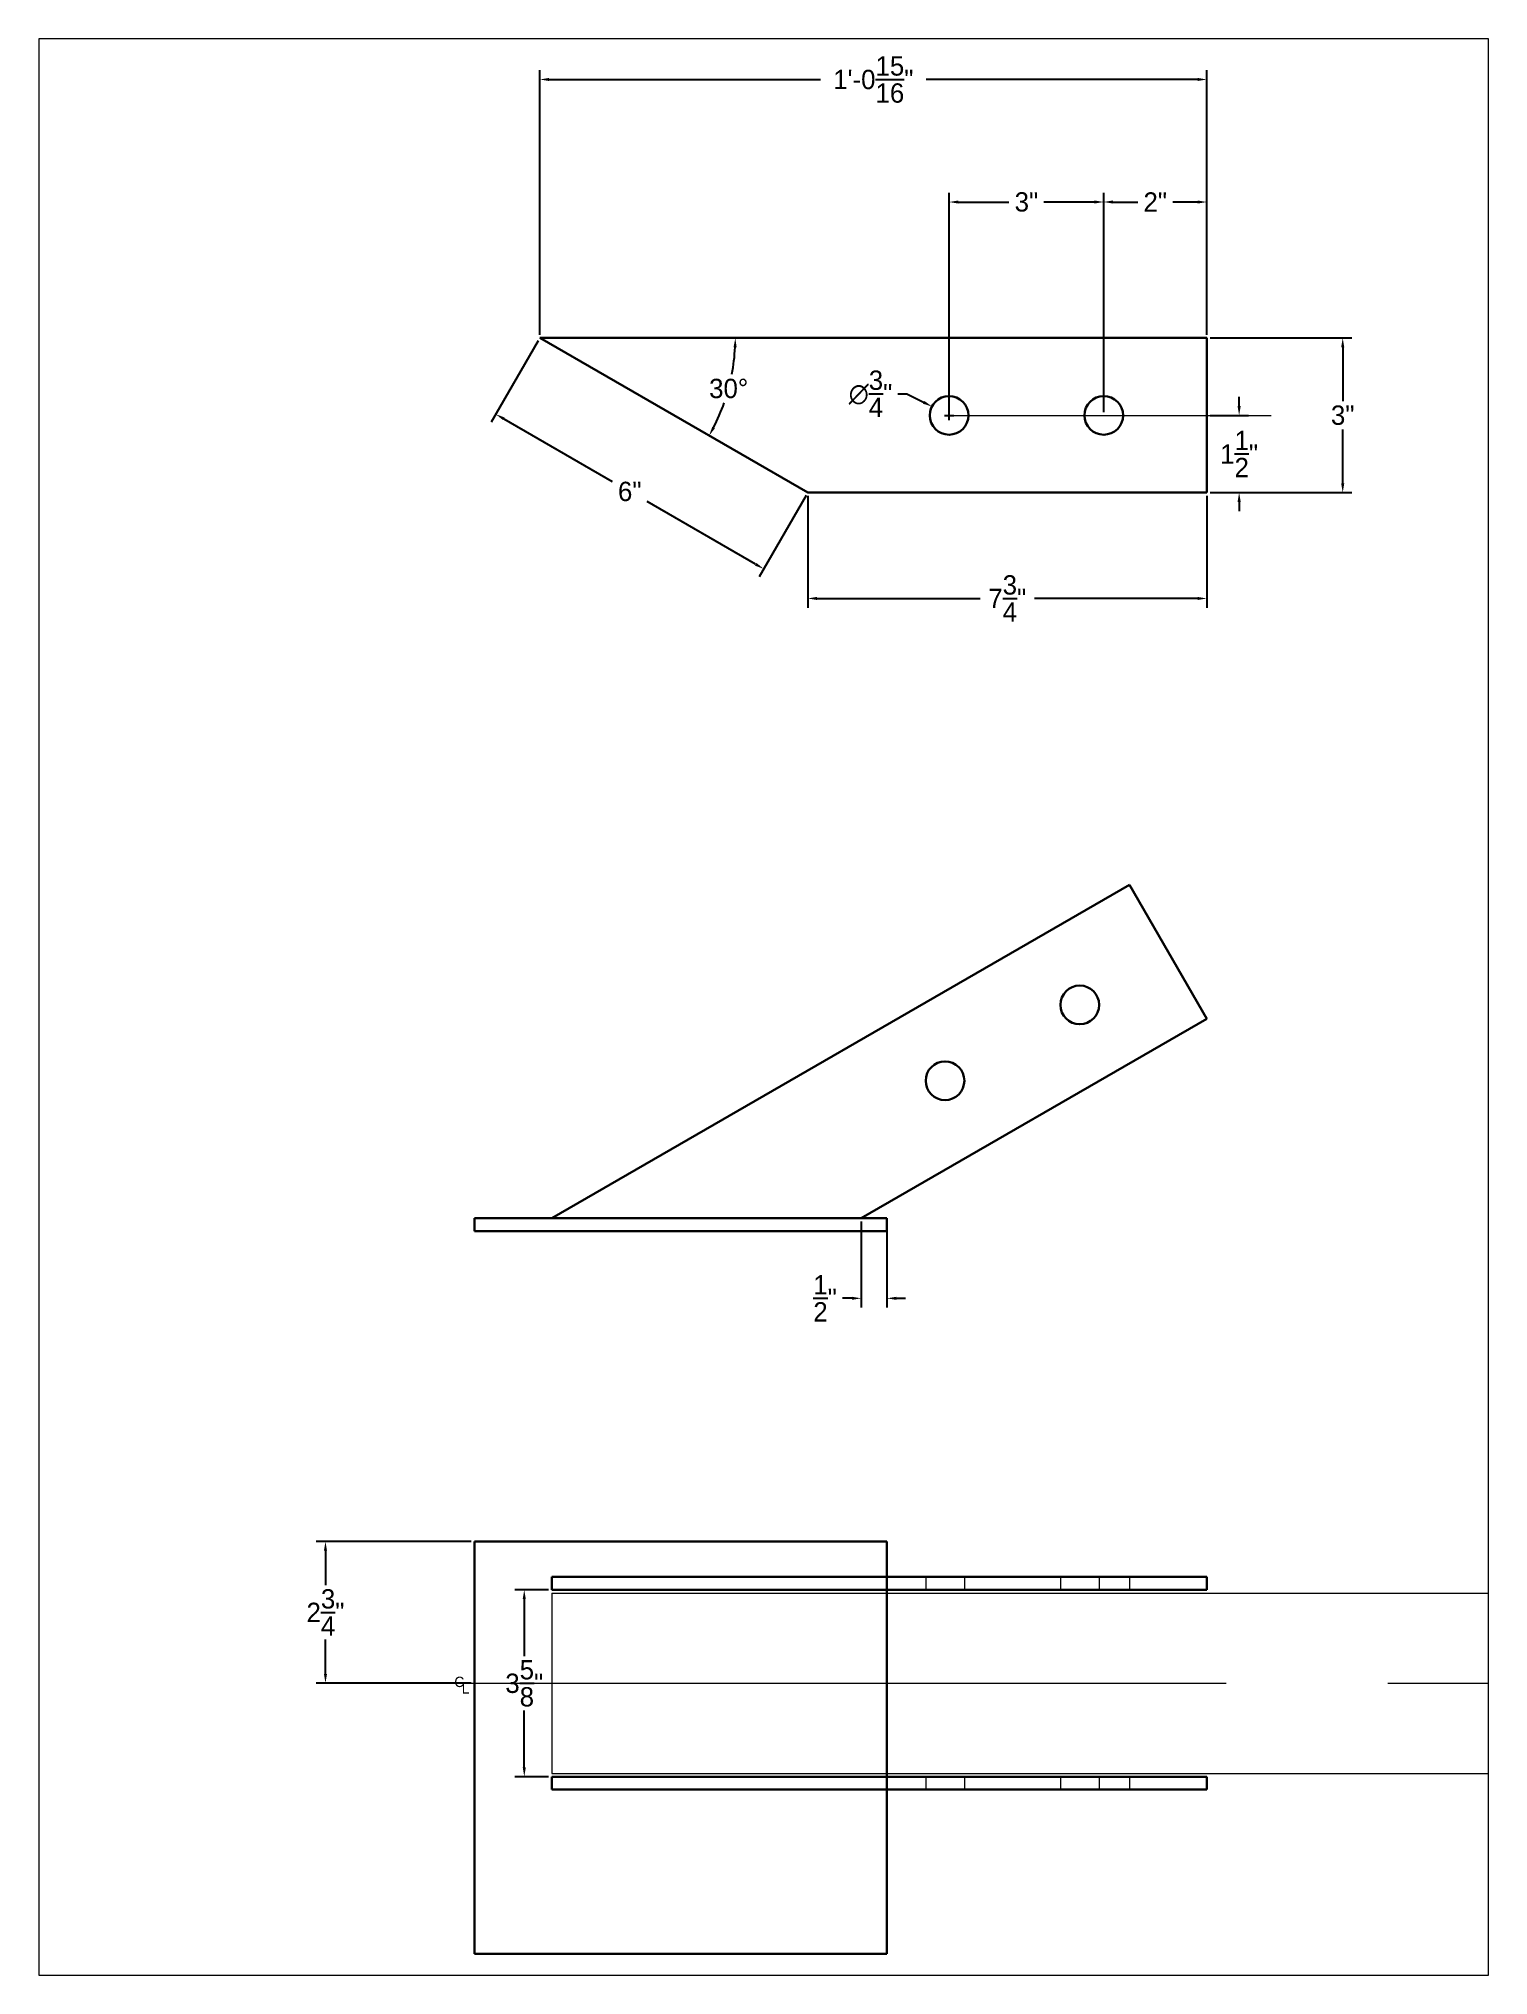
# Paper-space layout 'B7L WEST' of a CAD drawing. Header units: inches. Extents: x 0 to 7.9, y 0 to 10.6.
# The model-space entities are those that its viewports show. They can reach past a viewport. Long polylines and large blocks are cut down to what shows.
import ezdxf

# ---------------------------------------------------------------- set-up
doc = ezdxf.new("R2010")
doc.units = ezdxf.units.IN
doc.header["$MEASUREMENT"] = 0
doc.linetypes.add('CENTER', pattern=[2, 1.25, -0.25, 0.25, -0.25])
doc.linetypes.add('HIDDEN', pattern=[0.375, 0.25, -0.125])
for name, color, linetype, lineweight in [('CENTER LINE', 1, 'CENTER', 9), ('FLOOR BEAMS', 3, 'HIDDEN', 20), ('STEEL', 5, 'Continuous', 20)]:
    doc.layers.add(name, color=color, linetype=linetype, lineweight=lineweight)
for name, color, linetype in [('DIMENSIONS', 3, 'Continuous'), ('DIMENSIONS @ 1', 3, 'Continuous'), ('STEEL_TEXT', 7, 'Continuous')]:
    doc.layers.add(name, color=color, linetype=linetype)
doc.dimstyles.new('Annotative', dxfattribs={"dimscale": 0, "dimtxt": 0.18, "dimasz": 0.18, "dimexe": 0.18, "dimexo": 0.0625, "dimgap": 0.09, "dimtad": 0, "dimtih": 1, "dimtoh": 1, "dimdec": 4, "dimzin": 0, "dimdsep": 46, "dimtxsty": 'Standard', "dimcen": 0.09, "dimadec": 0, "dimazin": 0, "dimtfac": 1, "dimtdec": 4, "dimtofl": 0, "dimtmove": 0, "dimatfit": 3, "dimfxl": 1, "dimtolj": 1, "dimtzin": 0, "dimarcsym": 0})

# ---------------------------------------------------------------- blocks, each defined once
blk = doc.blocks.new('*D283')
at = {"layer": 'DIMENSIONS', "color": 0, "lineweight": -2}
for p, q in [((24005.309, 14068.774), (24005.309, 14073.906)), ((24018.247, 14068.774), (24018.247, 14073.906)), ((24005.489, 14073.726), (24010.751, 14073.726)), ((24018.067, 14073.726), (24012.806, 14073.726))]:
    blk.add_line(p, q, dxfattribs=at)
at = {"layer": 'DIMENSIONS', "color": 0}
for points in [[(24005.489, 14073.756), (24005.489, 14073.696), (24005.309, 14073.726)], [(24018.067, 14073.756), (24018.067, 14073.696), (24018.247, 14073.726)]]:
    blk.add_solid(points, dxfattribs=at)
at = {"layer": 'DIMENSIONS', "color": 0, "insert": (24011.778, 14073.726), "char_height": 0.375, "attachment_point": 5}
blk.add_mtext('\\A1;1\'-0{\\H1.000000x;\\S15/16;}"', dxfattribs=at)
blk = doc.blocks.new('*D284')
at = {"layer": 'DIMENSIONS', "color": 0, "lineweight": -2}
for p, q in [((24016.248, 14067.273), (24016.248, 14071.529)), ((24016.428, 14071.349), (24016.907, 14071.349)), ((24018.067, 14071.349), (24017.587, 14071.349)), ((24018.247, 14068.774), (24018.247, 14071.529))]:
    blk.add_line(p, q, dxfattribs=at)
at = {"layer": 'DIMENSIONS', "color": 0}
for points in [[(24016.428, 14071.379), (24016.428, 14071.319), (24016.248, 14071.349)], [(24018.067, 14071.379), (24018.067, 14071.319), (24018.247, 14071.349)]]:
    blk.add_solid(points, dxfattribs=at)
at = {"layer": 'DIMENSIONS', "color": 0, "insert": (24017.247, 14071.349), "char_height": 0.375, "attachment_point": 5}
blk.add_mtext('\\A1;2"', dxfattribs=at)
blk = doc.blocks.new('*D285')
at = {"layer": 'DIMENSIONS', "color": 0, "lineweight": -2}
for p, q in [((24013.248, 14067.273), (24013.248, 14071.529)), ((24013.428, 14071.349), (24014.408, 14071.349)), ((24016.068, 14071.349), (24015.088, 14071.349)), ((24016.248, 14067.273), (24016.248, 14071.529))]:
    blk.add_line(p, q, dxfattribs=at)
at = {"layer": 'DIMENSIONS', "color": 0}
for points in [[(24013.428, 14071.379), (24013.428, 14071.319), (24013.248, 14071.349)], [(24016.068, 14071.379), (24016.068, 14071.319), (24016.248, 14071.349)]]:
    blk.add_solid(points, dxfattribs=at)
at = {"layer": 'DIMENSIONS', "color": 0, "insert": (24014.748, 14071.349), "char_height": 0.375, "attachment_point": 5}
blk.add_mtext('\\A1;3"', dxfattribs=at)
blk = doc.blocks.new('*D286')
at = {"layer": 'DIMENSIONS', "color": 0, "lineweight": -2}
for p, q in [((24010.505, 14065.649), (24010.505, 14063.479)), ((24018.247, 14065.649), (24018.247, 14063.479)), ((24010.685, 14063.659), (24013.849, 14063.659)), ((24018.067, 14063.659), (24014.904, 14063.659))]:
    blk.add_line(p, q, dxfattribs=at)
at = {"layer": 'DIMENSIONS', "color": 0}
for points in [[(24010.685, 14063.689), (24010.685, 14063.629), (24010.505, 14063.659)], [(24018.067, 14063.689), (24018.067, 14063.629), (24018.247, 14063.659)]]:
    blk.add_solid(points, dxfattribs=at)
at = {"layer": 'DIMENSIONS', "color": 0, "insert": (24014.376, 14063.659), "char_height": 0.375, "attachment_point": 5}
blk.add_mtext('\\A1;7{\\H1.000000x;\\S3/4;}"', dxfattribs=at)
blk = doc.blocks.new('*D287')
at = {"layer": 'DIMENSIONS', "color": 0, "lineweight": -2}
for p, q in [((24018.31, 14068.712), (24021.063, 14068.712)), ((24020.883, 14068.532), (24020.883, 14067.489)), ((24020.883, 14065.892), (24020.883, 14066.934)), ((24018.31, 14065.712), (24021.063, 14065.712))]:
    blk.add_line(p, q, dxfattribs=at)
at = {"layer": 'DIMENSIONS', "color": 0}
for points in [[(24020.853, 14068.532), (24020.913, 14068.532), (24020.883, 14068.712)], [(24020.853, 14065.892), (24020.913, 14065.892), (24020.883, 14065.712)]]:
    blk.add_solid(points, dxfattribs=at)
at = {"layer": 'DIMENSIONS', "color": 0, "insert": (24020.883, 14067.212), "char_height": 0.375, "attachment_point": 5}
blk.add_mtext('\\A1;3"', dxfattribs=at)
blk = doc.blocks.new('*D288')
at = {"layer": 'DIMENSIONS', "color": 0, "lineweight": -2}
for p, q in [((24005.277, 14068.658), (24004.365, 14067.077)), ((24004.611, 14067.143), (24006.713, 14065.929)), ((24010.474, 14065.658), (24009.561, 14064.077)), ((24009.495, 14064.323), (24007.393, 14065.537))]:
    blk.add_line(p, q, dxfattribs=at)
at = {"layer": 'DIMENSIONS', "color": 0}
for points in [[(24004.626, 14067.169), (24004.596, 14067.117), (24004.455, 14067.233)], [(24009.51, 14064.349), (24009.48, 14064.297), (24009.651, 14064.233)]]:
    blk.add_solid(points, dxfattribs=at)
at = {"layer": 'DIMENSIONS', "color": 0, "insert": (24007.053, 14065.733), "char_height": 0.375, "attachment_point": 5}
blk.add_mtext('\\A1;6"', dxfattribs=at)
blk = doc.blocks.new('*D289')
at = {"layer": 'DIMENSIONS', "color": 0, "lineweight": -2}
for start, end in [(349.3014, 357.2801), (332.7199, 340.61)]:
    blk.add_arc((24005.309, 14068.712), 3.792, start, end, dxfattribs=at)
at = {"layer": 'DIMENSIONS', "color": 0}
for points in [[(24009.067, 14068.533), (24009.127, 14068.531), (24009.101, 14068.712)], [(24008.705, 14066.959), (24008.653, 14066.988), (24008.593, 14066.816)]]:
    blk.add_solid(points, dxfattribs=at)
at = {"layer": 'DIMENSIONS', "color": 0, "insert": (24008.972, 14067.73), "char_height": 0.375, "attachment_point": 5}
blk.add_mtext('\\A1;30°', dxfattribs=at)
blk = doc.blocks.new('*D290')
at = {"layer": 'DIMENSIONS', "color": 0, "lineweight": -2}
for p, q in [((24012.251, 14067.63), (24012.431, 14067.63)), ((24012.431, 14067.63), (24012.754, 14067.464)), ((24013.158, 14067.21), (24013.338, 14067.21)), ((24013.248, 14067.12), (24013.248, 14067.3))]:
    blk.add_line(p, q, dxfattribs=at)
at = {"layer": 'DIMENSIONS', "color": 0}
blk.add_solid([(24012.768, 14067.491), (24012.741, 14067.437), (24012.914, 14067.382)], dxfattribs=at)
at = {"layer": 'DIMENSIONS', "color": 0, "insert": (24011.724, 14067.63), "char_height": 0.375, "attachment_point": 5}
blk.add_mtext('\\A1;∅{\\H1.000000x;\\S3/4;}"', dxfattribs=at)
blk = doc.blocks.new('*D291')
at = {"layer": 'DIMENSIONS', "color": 0, "lineweight": -2}
for p, q in [((24018.874, 14067.39), (24018.874, 14067.57)), ((24018.31, 14067.21), (24019.054, 14067.21)), ((24018.31, 14065.712), (24019.054, 14065.712)), ((24018.874, 14065.532), (24018.874, 14065.352))]:
    blk.add_line(p, q, dxfattribs=at)
at = {"layer": 'DIMENSIONS', "color": 0}
for points in [[(24018.844, 14067.39), (24018.904, 14067.39), (24018.874, 14067.21)], [(24018.844, 14065.532), (24018.904, 14065.532), (24018.874, 14065.712)]]:
    blk.add_solid(points, dxfattribs=at)
at = {"layer": 'DIMENSIONS', "color": 0, "insert": (24018.874, 14066.461), "char_height": 0.375, "attachment_point": 5}
blk.add_mtext('\\A1;1{\\H1.000000x;\\S1/2;}"', dxfattribs=at)
blk = doc.blocks.new('*D292')
at = {"layer": 'DIMENSIONS', "color": 0, "lineweight": -2}
for p, q in [((24011.542, 14051.572), (24011.542, 14049.903)), ((24012.042, 14051.572), (24012.042, 14049.903)), ((24011.362, 14050.083), (24011.182, 14050.083)), ((24012.222, 14050.083), (24012.402, 14050.083))]:
    blk.add_line(p, q, dxfattribs=at)
at = {"layer": 'DIMENSIONS', "color": 0}
for points in [[(24011.362, 14050.113), (24011.362, 14050.053), (24011.542, 14050.083)], [(24012.222, 14050.113), (24012.222, 14050.053), (24012.042, 14050.083)]]:
    blk.add_solid(points, dxfattribs=at)
at = {"layer": 'DIMENSIONS', "color": 0, "insert": (24010.842, 14050.083), "char_height": 0.375, "attachment_point": 5}
blk.add_mtext('\\A1;{\\H1.000000x;\\S1/2;}"', dxfattribs=at)
blk = doc.blocks.new('*D293')
at = {"layer": 'DIMENSIONS', "color": 0, "lineweight": -2}
for p, q in [((24003.98, 14045.366), (24000.971, 14045.366)), ((24001.151, 14045.186), (24001.151, 14044.518)), ((24001.151, 14042.796), (24001.151, 14043.463)), ((24003.98, 14042.616), (24000.971, 14042.616))]:
    blk.add_line(p, q, dxfattribs=at)
at = {"layer": 'DIMENSIONS', "color": 0}
for points in [[(24001.121, 14045.186), (24001.181, 14045.186), (24001.151, 14045.366)], [(24001.121, 14042.796), (24001.181, 14042.796), (24001.151, 14042.616)]]:
    blk.add_solid(points, dxfattribs=at)
at = {"layer": 'DIMENSIONS', "color": 0, "insert": (24001.151, 14043.991), "char_height": 0.375, "attachment_point": 5}
blk.add_mtext('\\A1;2{\\H1.000000x;\\S3/4;}"', dxfattribs=at)
blk = doc.blocks.new('*D294')
at = {"layer": 'DIMENSIONS', "color": 0, "lineweight": -2}
for p, q in [((24005.48, 14044.428), (24004.827, 14044.428)), ((24005.007, 14044.248), (24005.007, 14043.143)), ((24005.007, 14040.983), (24005.007, 14042.088)), ((24005.48, 14040.803), (24004.827, 14040.803))]:
    blk.add_line(p, q, dxfattribs=at)
at = {"layer": 'DIMENSIONS', "color": 0}
for points in [[(24004.977, 14044.248), (24005.037, 14044.248), (24005.007, 14044.428)], [(24004.977, 14040.983), (24005.037, 14040.983), (24005.007, 14040.803)]]:
    blk.add_solid(points, dxfattribs=at)
at = {"layer": 'DIMENSIONS', "color": 0, "insert": (24005.007, 14042.616), "char_height": 0.375, "attachment_point": 5}
blk.add_mtext('\\A1;3{\\H1.000000x;\\S5/8;}"', dxfattribs=at)

msp = doc.modelspace()

# ---------------------------------------------------------------- linework, layer by layer
at = {"layer": 'CENTER LINE'}
msp.add_line((24013.24772, 14067.21001), (24019.49645, 14067.21001), dxfattribs=at)
at = {"layer": 'CENTER LINE', "lineweight": 9}
msp.add_line((24002.93579, 14042.61554), (24027.25996, 14042.61554), dxfattribs=at)
at = {"layer": 'FLOOR BEAMS', "color": 3, "lineweight": 9, "ltscale": 50}
msp.add_line((24005.54207, 14044.36554), (24005.54213, 14040.86554), dxfattribs=at)
at = {"layer": 'FLOOR BEAMS', "lineweight": 9, "ltscale": 50}
for p, q in [((24005.54207, 14044.36554), (24033.20339, 14044.36554)), ((24005.54213, 14040.86554), (24034.65314, 14040.86554))]:
    msp.add_line(p, q, dxfattribs=at)
at = {"layer": 'STEEL', "lineweight": 30}
for p, q in [((24018.24742, 14068.71188), (24005.30863, 14068.71188)), ((24005.30863, 14068.71188), (24010.50478, 14065.71188)), ((24018.24742, 14068.71188), (24018.24742, 14065.71188)), ((24018.24742, 14065.71188), (24010.50478, 14065.71188)), ((24016.74742, 14058.10414), (24005.5421, 14051.63475)), ((24016.74742, 14058.10414), (24018.24742, 14055.50607)), ((24018.24742, 14055.50607), (24011.5421, 14051.63475)), ((24004.0421, 14051.63475), (24012.0421, 14051.63475)), ((24004.0421, 14051.38475), (24004.0421, 14051.63475)), ((24012.0421, 14051.38475), (24004.0421, 14051.38475)), ((24011.5421, 14051.63475), (24007.29946, 14051.63475)), ((24012.0421, 14051.63475), (24012.0421, 14051.38475)), ((24004.0421, 14037.36554), (24004.0421, 14045.36554)), ((24004.0421, 14045.36554), (24012.0421, 14045.36554)), ((24012.0421, 14045.36554), (24012.0421, 14037.36554)), ((24018.24742, 14044.67804), (24005.5421, 14044.67804)), ((24005.5421, 14044.67804), (24005.5421, 14044.42804)), ((24018.24742, 14044.42804), (24018.24742, 14044.67804)), ((24005.5421, 14044.42804), (24018.24742, 14044.42804)), ((24018.24742, 14040.80304), (24005.5421, 14040.80304)), ((24005.5421, 14040.80304), (24005.5421, 14040.55304)), ((24005.5421, 14040.55304), (24018.24742, 14040.55304)), ((24018.24742, 14040.55304), (24018.24742, 14040.80304)), ((24012.0421, 14037.36554), (24004.0421, 14037.36554))]:
    msp.add_line(p, q, dxfattribs=at)
at = {"layer": 'STEEL', "lineweight": 9}
for p, q in [((24012.79349, 14044.67804), (24012.79349, 14044.42804)), ((24013.54349, 14044.67804), (24013.54349, 14044.42804)), ((24015.40784, 14044.67804), (24015.40784, 14044.42804)), ((24016.15784, 14044.67804), (24016.15784, 14044.42804)), ((24016.74742, 14044.67804), (24016.74742, 14044.42804)), ((24005.5421, 14044.42804), (24012.0421, 14044.42804)), ((24005.5421, 14040.80304), (24012.0421, 14040.80304)), ((24005.5421, 14040.55304), (24012.0421, 14040.55304)), ((24012.79349, 14040.80304), (24012.79349, 14040.55304)), ((24013.54349, 14040.80304), (24013.54349, 14040.55304)), ((24015.40784, 14040.80304), (24015.40784, 14040.55304)), ((24016.15784, 14040.80304), (24016.15784, 14040.55304)), ((24016.74742, 14040.80304), (24016.74742, 14040.55304))]:
    msp.add_line(p, q, dxfattribs=at)
at = {"layer": 'STEEL', "lineweight": 30}
for centre in [(24013.24772, 14067.21001), (24016.24754, 14067.21001), (24015.78284, 14055.7751), (24013.16849, 14054.30364)]:
    msp.add_circle(centre, 0.375, dxfattribs=at)

# ---------------------------------------------------------------- texts
at = {"layer": 'STEEL_TEXT', "char_height": 0.2, "width": 0.6997181, "attachment_point": 3}
for s, insert in [('C', (24003.84396, 14042.74277)), ('L', (24003.94288, 14042.61554))]:
    msp.add_mtext(s, dxfattribs=dict(at, insert=insert))

# ---------------------------------------------------------------- dimensions: what is measured, and where the dimension line sits
at = {"layer": 'DIMENSIONS @ 1'}
for base, p1, p2, override, picture, middle in [((24005.30863, 14073.72585), (24018.24742, 14068.71188), (24005.30863, 14068.71188), {"dimscale": 1, "dimtxt": 0.375, "dimlunit": 4, "dimtix": 0, "dimtofl": 0, "dimtmove": 0, "dimatfit": 3}, '*D283', (24011.77802, 14073.72585)), ((24013.24772, 14071.34931), (24016.24754, 14067.21001), (24013.24772, 14067.21001), {"dimscale": 1, "dimtxt": 0.375, "dimlunit": 4, "dimtix": 0, "dimtofl": 0, "dimtmove": 1, "dimatfit": 3}, '*D285', (24014.74763, 14071.34931)), ((24016.24754, 14071.34931), (24018.24742, 14068.71188), (24016.24754, 14067.21001), {"dimscale": 1, "dimtxt": 0.375, "dimlunit": 4, "dimtix": 0, "dimtofl": 0, "dimtmove": 0, "dimatfit": 3}, '*D284', (24017.24748, 14071.34931)), ((24010.50478, 14063.65886), (24018.24742, 14065.71188), (24010.50478, 14065.71188), {"dimscale": 1, "dimtxt": 0.375, "dimlunit": 4, "dimtix": 0, "dimtofl": 0, "dimtmove": 0, "dimatfit": 3}, '*D286', (24014.3761, 14063.65886)), ((24011.5421, 14050.08312), (24012.0421, 14051.63475), (24011.5421, 14051.63475), {"dimscale": 1, "dimtxt": 0.375, "dimlunit": 4, "dimtix": 0, "dimtofl": 0, "dimtmove": 0, "dimatfit": 3}, '*D292', (24010.8421, 14050.08312))]:
    dim = msp.add_linear_dim(base=base, p1=p1, p2=p2, dimstyle='Annotative', override=override, dxfattribs=at)
    dim.commit()
    dim.dimension.update_dxf_attribs({"geometry": picture, "text_midpoint": middle})
dim = msp.add_aligned_dim(p1=(24005.30863, 14068.71188), p2=(24010.50478, 14065.71188), distance=-1.70749, dimstyle='Annotative', override={"dimscale": 1, "dimtxt": 0.375, "dimlunit": 4, "dimtix": 0, "dimtofl": 0, "dimtmove": 0, "dimatfit": 3}, dxfattribs=at)
dim.commit()
dim.dimension.update_dxf_attribs({"geometry": '*D288', "text_midpoint": (24007.05296, 14065.73315)})
dim = msp.add_angular_dim_2l(base=(24008.87212, 14067.41487), line1=((24005.30863, 14068.71188), (24010.50478, 14065.71188)), line2=((24018.24742, 14068.71188), (24005.30863, 14068.71188)), dimstyle='Annotative', override={"dimscale": 1, "dimtxt": 0.375, "dimlunit": 4, "dimtix": 0, "dimtofl": 0, "dimtmove": 0, "dimatfit": 3}, dxfattribs=at)
dim.commit()
dim.dimension.update_dxf_attribs({"geometry": '*D289', "text_midpoint": (24008.9716, 14067.73039)})
for base, p1, p2, picture, middle in [((24020.88277, 14065.71188), (24018.24742, 14068.71188), (24018.24742, 14065.71188), '*D287', (24020.88277, 14067.21188)), ((24018.87376, 14067.21001), (24018.24742, 14065.71188), (24018.24742, 14067.21001), '*D291', (24018.87376, 14066.46094)), ((24001.15134, 14042.61554), (24004.0421, 14045.36554), (24004.0421, 14042.61554), '*D293', (24001.15134, 14043.99054)), ((24005.00653, 14040.80304), (24005.5421, 14044.42804), (24005.5421, 14040.80304), '*D294', (24005.00653, 14042.61554))]:
    dim = msp.add_linear_dim(base=base, p1=p1, p2=p2, angle=90, dimstyle='Annotative', override={"dimscale": 1, "dimtxt": 0.375, "dimlunit": 4, "dimtix": 0, "dimtofl": 0, "dimtmove": 0, "dimatfit": 3}, dxfattribs=at)
    dim.commit()
    dim.dimension.update_dxf_attribs({"geometry": picture, "text_midpoint": middle})
dim = msp.add_diameter_dim_2p(p1=(24013.58112, 14067.03833), p2=(24012.91432, 14067.38168), dimstyle='Annotative', override={"dimscale": 1, "dimtxt": 0.375, "dimlunit": 4, "dimtix": 0, "dimtofl": 0, "dimtmove": 0, "dimatfit": 3}, dxfattribs=at)
dim.commit()
dim.dimension.update_dxf_attribs({"geometry": '*D290', "text_midpoint": (24011.72388, 14067.63036), "dimtype": 163})

psp = doc.layouts.new('B7L WEST')

# ---------------------------------------------------------------- viewports
at = {"layer": 'STEEL', "lineweight": 9}
psp.add_viewport(center=(3.969, 5.302), size=(7.938, 10.6042), view_center_point=(24009.64852, 14055.73378), view_height=37.564443, dxfattribs=at)

doc.saveas('drawing.dxf')
